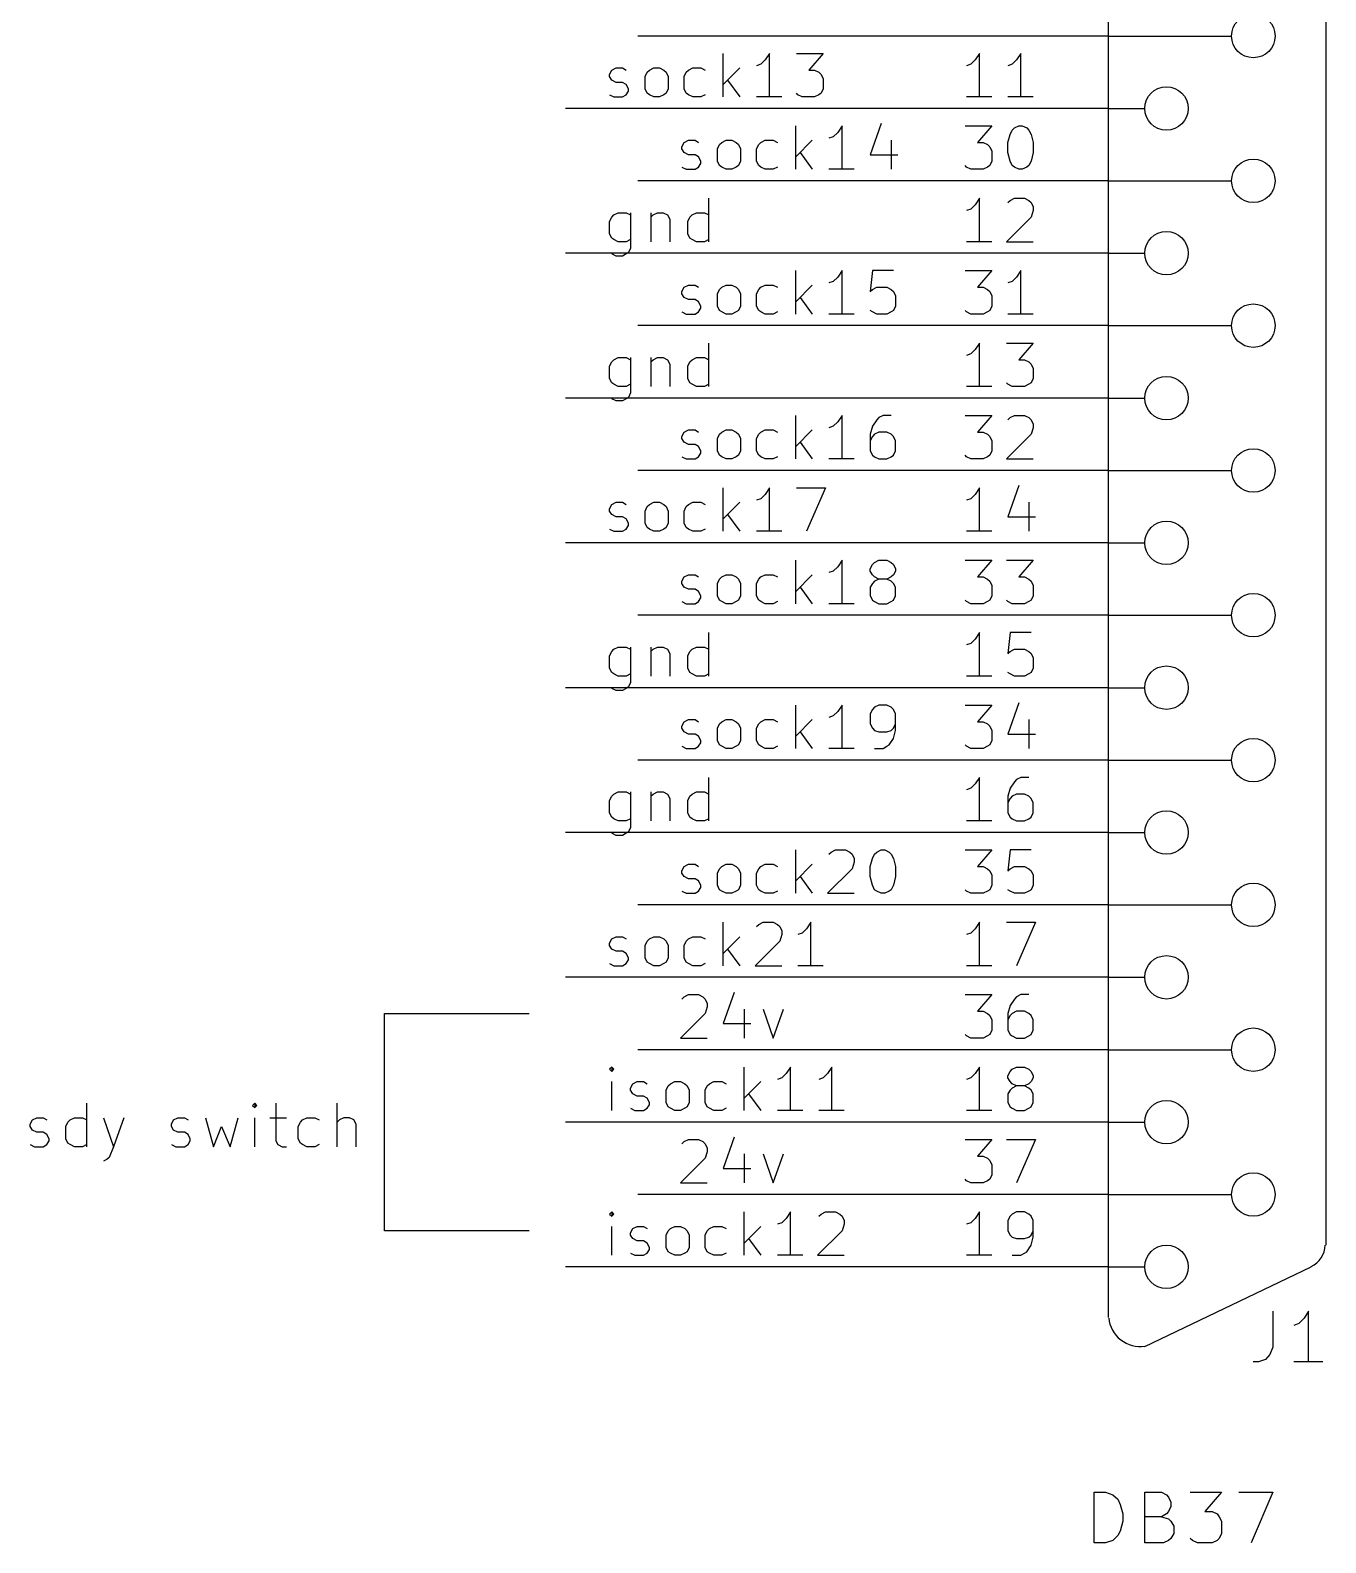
# Model space of a CAD drawing. Extents: x 4000 to 326700, y 4000 to 230000.
# Drawn here: x 99110 to 117000, y 51190 to 72080 of the extents above; entities that cross this region are included whole.
import ezdxf

# ---------------------------------------------------------------- set-up
doc = ezdxf.new("R2010")
doc.units = 0
for name, color, linetype in [('BLACK', 1, 'CONTINUOUS'), ('CYAN', 4, 'CONTINUOUS'), ('GREEN', 3, 'CONTINUOUS'), ('LIGHTBLUE', 10, 'CONTINUOUS'), ('RED', 5, 'CONTINUOUS')]:
    doc.layers.add(name, color=color, linetype=linetype)

msp = doc.modelspace()

# ---------------------------------------------------------------- linework, layer by layer
at = {"layer": 'BLACK'}
for p, q in [((108680, 71160), (108680, 71760)), ((109260, 71670), (109200, 71610)), ((109320, 71760), (109260, 71670)), ((109320, 71160), (109320, 71760)), ((109690, 71760), (110060, 71760)), ((110060, 71760), (109860, 71530)), ((107110, 71470), (107140, 71530)), ((107110, 71440), (107110, 71470)), ((107140, 71530), (107200, 71560)), ((107200, 71560), (107290, 71560)), ((107290, 71560), (107340, 71530)), ((107600, 71440), (107630, 71500)), ((107630, 71500), (107660, 71530)), ((107660, 71530), (107720, 71560)), ((107720, 71560), (107800, 71560)), ((107800, 71560), (107860, 71530)), ((107860, 71530), (107890, 71500)), ((107890, 71500), (107920, 71440)), ((108140, 71440), (108170, 71500)), ((108170, 71500), (108200, 71530)), ((108200, 71530), (108260, 71560)), ((108260, 71560), (108370, 71560)), ((108370, 71560), (108430, 71530)), ((108910, 71560), (108680, 71330)), ((109200, 71610), (109140, 71590)), ((109860, 71530), (109940, 71530)), ((109940, 71530), (110000, 71500)), ((110000, 71500), (110030, 71470)), ((110030, 71470), (110060, 71410)), ((107140, 71390), (107110, 71440)), ((107200, 71360), (107140, 71390)), ((107290, 71360), (107200, 71360)), ((107340, 71330), (107290, 71360)), ((107370, 71270), (107340, 71330)), ((107340, 71190), (107370, 71240)), ((107370, 71240), (107370, 71270)), ((107600, 71270), (107600, 71440)), ((107630, 71210), (107600, 71270)), ((107920, 71270), (107890, 71210)), ((107920, 71440), (107920, 71270)), ((108140, 71270), (108140, 71440)), ((108170, 71210), (108140, 71270)), ((108740, 71390), (108910, 71160)), ((110060, 71270), (110030, 71210)), ((110060, 71410), (110060, 71270)), ((107110, 71190), (107170, 71160)), ((107170, 71160), (107290, 71160)), ((107290, 71160), (107340, 71190)), ((107660, 71190), (107630, 71210)), ((107720, 71160), (107660, 71190)), ((107800, 71160), (107720, 71160)), ((107860, 71190), (107800, 71160)), ((107890, 71210), (107860, 71190)), ((108200, 71190), (108170, 71210)), ((108260, 71160), (108200, 71190)), ((108370, 71160), (108260, 71160)), ((108430, 71190), (108370, 71160)), ((109490, 71160), (109140, 71160)), ((109710, 71190), (109690, 71210)), ((109770, 71160), (109710, 71190)), ((109940, 71160), (109770, 71160)), ((110000, 71190), (109940, 71160)), ((110030, 71210), (110000, 71190)), ((109680, 70160), (109680, 70760)), ((110200, 70610), (110140, 70590)), ((110260, 70670), (110200, 70610)), ((110320, 70760), (110260, 70670)), ((110320, 70160), (110320, 70760)), ((110860, 70790), (110710, 70360)), ((108110, 70470), (108140, 70530)), ((108110, 70440), (108110, 70470)), ((108140, 70390), (108110, 70440)), ((108140, 70530), (108200, 70560)), ((108200, 70560), (108290, 70560)), ((108290, 70560), (108340, 70530)), ((108600, 70440), (108630, 70500)), ((108600, 70270), (108600, 70440)), ((108630, 70500), (108660, 70530)), ((108660, 70530), (108720, 70560)), ((108720, 70560), (108800, 70560)), ((108800, 70560), (108860, 70530)), ((108860, 70530), (108890, 70500)), ((108890, 70500), (108920, 70440)), ((108920, 70440), (108920, 70270)), ((109140, 70440), (109170, 70500)), ((109140, 70270), (109140, 70440)), ((109170, 70500), (109200, 70530)), ((109200, 70530), (109260, 70560)), ((109260, 70560), (109370, 70560)), ((109370, 70560), (109430, 70530)), ((109910, 70560), (109680, 70330)), ((111000, 70560), (111000, 70160)), ((108200, 70360), (108140, 70390)), ((108290, 70360), (108200, 70360)), ((108340, 70330), (108290, 70360)), ((108370, 70270), (108340, 70330)), ((108340, 70190), (108370, 70240)), ((108370, 70240), (108370, 70270)), ((108630, 70210), (108600, 70270)), ((108660, 70190), (108630, 70210)), ((108890, 70210), (108860, 70190)), ((108920, 70270), (108890, 70210)), ((109170, 70210), (109140, 70270)), ((109200, 70190), (109170, 70210)), ((109740, 70390), (109910, 70160)), ((110710, 70360), (111090, 70360)), ((108110, 70190), (108170, 70160)), ((108170, 70160), (108290, 70160)), ((108290, 70160), (108340, 70190)), ((108720, 70160), (108660, 70190)), ((108800, 70160), (108720, 70160)), ((108860, 70190), (108800, 70160)), ((109260, 70160), (109200, 70190)), ((109370, 70160), (109260, 70160)), ((109430, 70190), (109370, 70160)), ((110490, 70160), (110140, 70160)), ((108480, 69160), (108480, 69760)), ((107110, 69440), (107140, 69500)), ((107110, 69270), (107110, 69440)), ((107140, 69500), (107170, 69530)), ((107170, 69530), (107230, 69560)), ((107230, 69560), (107340, 69560)), ((107340, 69560), (107400, 69530)), ((107400, 69560), (107400, 69070)), ((107680, 69560), (107680, 69160)), ((107680, 69500), (107710, 69530)), ((107710, 69530), (107770, 69560)), ((107770, 69560), (107850, 69560)), ((107850, 69560), (107910, 69530)), ((107910, 69530), (107940, 69470)), ((107940, 69470), (107940, 69160)), ((108190, 69440), (108220, 69500)), ((108190, 69270), (108190, 69440)), ((108220, 69500), (108250, 69530)), ((108250, 69530), (108310, 69560)), ((108310, 69560), (108420, 69560)), ((108420, 69560), (108480, 69530)), ((107140, 69210), (107110, 69270)), ((107170, 69190), (107140, 69210)), ((107230, 69160), (107170, 69190)), ((107340, 69160), (107230, 69160)), ((107400, 69190), (107340, 69160)), ((108220, 69210), (108190, 69270)), ((108250, 69190), (108220, 69210)), ((108310, 69160), (108250, 69190)), ((108420, 69160), (108310, 69160)), ((108480, 69190), (108420, 69160)), ((107200, 68960), (107140, 68990)), ((107290, 68960), (107200, 68960)), ((107340, 68990), (107290, 68960)), ((107370, 69010), (107340, 68990)), ((107400, 69070), (107370, 69010)), ((109680, 68160), (109680, 68760)), ((110320, 68760), (110260, 68670)), ((110320, 68160), (110320, 68760)), ((110740, 68760), (110710, 68470)), ((111030, 68760), (110740, 68760)), ((108110, 68470), (108140, 68530)), ((108140, 68530), (108200, 68560)), ((108200, 68560), (108290, 68560)), ((108290, 68560), (108340, 68530)), ((108630, 68500), (108660, 68530)), ((108660, 68530), (108720, 68560)), ((108720, 68560), (108800, 68560)), ((108800, 68560), (108860, 68530)), ((108860, 68530), (108890, 68500)), ((109170, 68500), (109200, 68530)), ((109200, 68530), (109260, 68560)), ((109260, 68560), (109370, 68560)), ((109370, 68560), (109430, 68530)), ((109910, 68560), (109680, 68330)), ((110200, 68610), (110140, 68590)), ((110260, 68670), (110200, 68610)), ((110740, 68500), (110800, 68530)), ((110800, 68530), (110940, 68530)), ((110940, 68530), (111000, 68500)), ((108110, 68440), (108110, 68470)), ((108140, 68390), (108110, 68440)), ((108200, 68360), (108140, 68390)), ((108290, 68360), (108200, 68360)), ((108340, 68330), (108290, 68360)), ((108370, 68270), (108340, 68330)), ((108600, 68440), (108630, 68500)), ((108600, 68270), (108600, 68440)), ((108890, 68500), (108920, 68440)), ((108920, 68440), (108920, 68270)), ((109140, 68440), (109170, 68500)), ((109140, 68270), (109140, 68440)), ((109740, 68390), (109910, 68160)), ((110710, 68470), (110740, 68500)), ((111000, 68500), (111030, 68470)), ((111030, 68470), (111060, 68410)), ((111060, 68410), (111060, 68270)), ((108110, 68190), (108170, 68160)), ((108170, 68160), (108290, 68160)), ((108290, 68160), (108340, 68190)), ((108340, 68190), (108370, 68240)), ((108370, 68240), (108370, 68270)), ((108630, 68210), (108600, 68270)), ((108660, 68190), (108630, 68210)), ((108720, 68160), (108660, 68190)), ((108800, 68160), (108720, 68160)), ((108860, 68190), (108800, 68160)), ((108890, 68210), (108860, 68190)), ((108920, 68270), (108890, 68210)), ((109170, 68210), (109140, 68270)), ((109200, 68190), (109170, 68210)), ((109260, 68160), (109200, 68190)), ((109370, 68160), (109260, 68160)), ((109430, 68190), (109370, 68160)), ((110490, 68160), (110140, 68160)), ((110740, 68190), (110710, 68210)), ((110800, 68160), (110740, 68190)), ((110940, 68160), (110800, 68160)), ((111000, 68190), (110940, 68160)), ((111030, 68210), (111000, 68190)), ((111060, 68270), (111030, 68210)), ((108480, 67160), (108480, 67760)), ((107110, 67440), (107140, 67500)), ((107140, 67500), (107170, 67530)), ((107170, 67530), (107230, 67560)), ((107230, 67560), (107340, 67560)), ((107340, 67560), (107400, 67530)), ((107400, 67560), (107400, 67070)), ((107680, 67560), (107680, 67160)), ((107680, 67500), (107710, 67530)), ((107710, 67530), (107770, 67560)), ((107770, 67560), (107850, 67560)), ((107850, 67560), (107910, 67530)), ((107910, 67530), (107940, 67470)), ((108190, 67440), (108220, 67500)), ((108220, 67500), (108250, 67530)), ((108250, 67530), (108310, 67560)), ((108310, 67560), (108420, 67560)), ((108420, 67560), (108480, 67530)), ((107110, 67270), (107110, 67440)), ((107140, 67210), (107110, 67270)), ((107940, 67470), (107940, 67160)), ((108190, 67270), (108190, 67440)), ((108220, 67210), (108190, 67270)), ((107170, 67190), (107140, 67210)), ((107230, 67160), (107170, 67190)), ((107340, 67160), (107230, 67160)), ((107400, 67190), (107340, 67160)), ((107400, 67070), (107370, 67010)), ((108250, 67190), (108220, 67210)), ((108310, 67160), (108250, 67190)), ((108420, 67160), (108310, 67160)), ((108480, 67190), (108420, 67160)), ((107200, 66960), (107140, 66990)), ((107290, 66960), (107200, 66960)), ((107340, 66990), (107290, 66960)), ((107370, 67010), (107340, 66990)), ((109680, 66160), (109680, 66760)), ((110260, 66670), (110200, 66610)), ((110320, 66760), (110260, 66670)), ((110320, 66160), (110320, 66760)), ((110800, 66700), (110740, 66610)), ((110830, 66730), (110800, 66700)), ((110890, 66760), (110830, 66730)), ((111000, 66760), (110890, 66760)), ((108110, 66470), (108140, 66530)), ((108110, 66440), (108110, 66470)), ((108140, 66390), (108110, 66440)), ((108140, 66530), (108200, 66560)), ((108200, 66560), (108290, 66560)), ((108290, 66560), (108340, 66530)), ((108600, 66440), (108630, 66500)), ((108600, 66270), (108600, 66440)), ((108630, 66500), (108660, 66530)), ((108660, 66530), (108720, 66560)), ((108720, 66560), (108800, 66560)), ((108800, 66560), (108860, 66530)), ((108860, 66530), (108890, 66500)), ((108890, 66500), (108920, 66440)), ((108920, 66440), (108920, 66270)), ((109140, 66440), (109170, 66500)), ((109140, 66270), (109140, 66440)), ((109170, 66500), (109200, 66530)), ((109200, 66530), (109260, 66560)), ((109260, 66560), (109370, 66560)), ((109370, 66560), (109430, 66530)), ((109910, 66560), (109680, 66330)), ((110200, 66610), (110140, 66590)), ((110740, 66610), (110710, 66500)), ((110710, 66500), (110710, 66270)), ((110740, 66470), (110710, 66410)), ((110770, 66500), (110740, 66470)), ((110830, 66530), (110770, 66500)), ((110940, 66530), (110830, 66530)), ((111000, 66500), (110940, 66530)), ((111030, 66470), (111000, 66500)), ((111060, 66410), (111030, 66470)), ((108200, 66360), (108140, 66390)), ((108290, 66360), (108200, 66360)), ((108340, 66330), (108290, 66360)), ((108370, 66270), (108340, 66330)), ((108340, 66190), (108370, 66240)), ((108370, 66240), (108370, 66270)), ((108630, 66210), (108600, 66270)), ((108920, 66270), (108890, 66210)), ((109170, 66210), (109140, 66270)), ((109740, 66390), (109910, 66160)), ((110710, 66270), (110740, 66210)), ((111030, 66210), (111060, 66270)), ((111060, 66270), (111060, 66410)), ((108110, 66190), (108170, 66160)), ((108170, 66160), (108290, 66160)), ((108290, 66160), (108340, 66190)), ((108660, 66190), (108630, 66210)), ((108720, 66160), (108660, 66190)), ((108800, 66160), (108720, 66160)), ((108860, 66190), (108800, 66160)), ((108890, 66210), (108860, 66190)), ((109200, 66190), (109170, 66210)), ((109260, 66160), (109200, 66190)), ((109370, 66160), (109260, 66160)), ((109430, 66190), (109370, 66160)), ((110490, 66160), (110140, 66160)), ((110740, 66210), (110770, 66190)), ((110770, 66190), (110830, 66160)), ((110830, 66160), (110940, 66160)), ((110940, 66160), (111000, 66190)), ((111000, 66190), (111030, 66210)), ((108680, 65160), (108680, 65760)), ((109200, 65610), (109140, 65590)), ((109260, 65670), (109200, 65610)), ((109320, 65760), (109260, 65670)), ((109320, 65160), (109320, 65760)), ((109690, 65760), (110090, 65760)), ((110090, 65760), (109830, 65160)), ((107110, 65470), (107140, 65530)), ((107110, 65440), (107110, 65470)), ((107140, 65390), (107110, 65440)), ((107140, 65530), (107200, 65560)), ((107200, 65360), (107140, 65390)), ((107200, 65560), (107290, 65560)), ((107290, 65560), (107340, 65530)), ((107600, 65440), (107630, 65500)), ((107600, 65270), (107600, 65440)), ((107630, 65500), (107660, 65530)), ((107660, 65530), (107720, 65560)), ((107720, 65560), (107800, 65560)), ((107800, 65560), (107860, 65530)), ((107860, 65530), (107890, 65500)), ((107890, 65500), (107920, 65440)), ((107920, 65440), (107920, 65270)), ((108140, 65440), (108170, 65500)), ((108140, 65270), (108140, 65440)), ((108170, 65500), (108200, 65530)), ((108200, 65530), (108260, 65560)), ((108260, 65560), (108370, 65560)), ((108370, 65560), (108430, 65530)), ((108910, 65560), (108680, 65330)), ((108740, 65390), (108910, 65160)), ((107110, 65190), (107170, 65160)), ((107290, 65360), (107200, 65360)), ((107340, 65330), (107290, 65360)), ((107290, 65160), (107340, 65190)), ((107370, 65270), (107340, 65330)), ((107340, 65190), (107370, 65240)), ((107370, 65240), (107370, 65270)), ((107630, 65210), (107600, 65270)), ((107660, 65190), (107630, 65210)), ((107720, 65160), (107660, 65190)), ((107860, 65190), (107800, 65160)), ((107890, 65210), (107860, 65190)), ((107920, 65270), (107890, 65210)), ((108170, 65210), (108140, 65270)), ((108200, 65190), (108170, 65210)), ((108260, 65160), (108200, 65190)), ((108430, 65190), (108370, 65160)), ((107170, 65160), (107290, 65160)), ((107800, 65160), (107720, 65160)), ((108370, 65160), (108260, 65160)), ((109490, 65160), (109140, 65160)), ((109680, 64160), (109680, 64760)), ((110320, 64760), (110260, 64670)), ((110320, 64160), (110320, 64760)), ((110770, 64730), (110830, 64760)), ((110830, 64760), (110940, 64760)), ((110940, 64760), (111000, 64730)), ((108140, 64530), (108200, 64560)), ((108200, 64560), (108290, 64560)), ((108290, 64560), (108340, 64530)), ((108660, 64530), (108720, 64560)), ((108720, 64560), (108800, 64560)), ((108800, 64560), (108860, 64530)), ((109200, 64530), (109260, 64560)), ((109260, 64560), (109370, 64560)), ((109370, 64560), (109430, 64530)), ((109910, 64560), (109680, 64330)), ((110200, 64610), (110140, 64590)), ((110260, 64670), (110200, 64610)), ((110710, 64640), (110740, 64700)), ((110710, 64610), (110710, 64640)), ((110740, 64560), (110710, 64610)), ((110740, 64700), (110770, 64730)), ((110770, 64530), (110740, 64560)), ((111000, 64730), (111030, 64700)), ((111030, 64560), (111000, 64530)), ((111030, 64700), (111060, 64640)), ((111060, 64610), (111030, 64560)), ((111060, 64640), (111060, 64610)), ((108110, 64470), (108140, 64530)), ((108110, 64440), (108110, 64470)), ((108140, 64390), (108110, 64440)), ((108200, 64360), (108140, 64390)), ((108290, 64360), (108200, 64360)), ((108340, 64330), (108290, 64360)), ((108600, 64440), (108630, 64500)), ((108600, 64270), (108600, 64440)), ((108630, 64500), (108660, 64530)), ((108860, 64530), (108890, 64500)), ((108890, 64500), (108920, 64440)), ((108920, 64440), (108920, 64270)), ((109140, 64440), (109170, 64500)), ((109140, 64270), (109140, 64440)), ((109170, 64500), (109200, 64530)), ((109740, 64390), (109910, 64160)), ((110740, 64440), (110710, 64390)), ((110710, 64390), (110710, 64270)), ((110770, 64470), (110740, 64440)), ((110830, 64500), (110770, 64530)), ((110830, 64500), (110770, 64470)), ((110940, 64500), (110830, 64500)), ((111000, 64530), (110940, 64500)), ((111000, 64470), (110940, 64500)), ((111030, 64440), (111000, 64470)), ((111060, 64390), (111030, 64440)), ((111060, 64270), (111060, 64390)), ((108110, 64190), (108170, 64160)), ((108170, 64160), (108290, 64160)), ((108290, 64160), (108340, 64190)), ((108370, 64270), (108340, 64330)), ((108340, 64190), (108370, 64240)), ((108370, 64240), (108370, 64270)), ((108630, 64210), (108600, 64270)), ((108660, 64190), (108630, 64210)), ((108720, 64160), (108660, 64190)), ((108800, 64160), (108720, 64160)), ((108860, 64190), (108800, 64160)), ((108890, 64210), (108860, 64190)), ((108920, 64270), (108890, 64210)), ((109170, 64210), (109140, 64270)), ((109200, 64190), (109170, 64210)), ((109260, 64160), (109200, 64190)), ((109370, 64160), (109260, 64160)), ((109430, 64190), (109370, 64160)), ((110490, 64160), (110140, 64160)), ((110710, 64270), (110740, 64210)), ((110740, 64210), (110770, 64190)), ((110770, 64190), (110830, 64160)), ((110830, 64160), (110940, 64160)), ((110940, 64160), (111000, 64190)), ((111000, 64190), (111030, 64210)), ((111030, 64210), (111060, 64270)), ((108480, 63160), (108480, 63760)), ((107140, 63500), (107170, 63530)), ((107170, 63530), (107230, 63560)), ((107230, 63560), (107340, 63560)), ((107340, 63560), (107400, 63530)), ((107400, 63560), (107400, 63070)), ((107680, 63560), (107680, 63160)), ((107680, 63500), (107710, 63530)), ((107710, 63530), (107770, 63560)), ((107770, 63560), (107850, 63560)), ((107850, 63560), (107910, 63530)), ((107910, 63530), (107940, 63470)), ((108220, 63500), (108250, 63530)), ((108250, 63530), (108310, 63560)), ((108310, 63560), (108420, 63560)), ((108420, 63560), (108480, 63530)), ((107110, 63440), (107140, 63500)), ((107110, 63270), (107110, 63440)), ((107940, 63470), (107940, 63160)), ((108190, 63440), (108220, 63500)), ((108190, 63270), (108190, 63440)), ((107140, 63210), (107110, 63270)), ((107170, 63190), (107140, 63210)), ((107230, 63160), (107170, 63190)), ((107340, 63160), (107230, 63160)), ((107400, 63190), (107340, 63160)), ((108220, 63210), (108190, 63270)), ((108250, 63190), (108220, 63210)), ((108310, 63160), (108250, 63190)), ((108420, 63160), (108310, 63160)), ((108480, 63190), (108420, 63160)), ((107200, 62960), (107140, 62990)), ((107290, 62960), (107200, 62960)), ((107340, 62990), (107290, 62960)), ((107370, 63010), (107340, 62990)), ((107400, 63070), (107370, 63010)), ((109680, 62160), (109680, 62760)), ((110260, 62670), (110200, 62610)), ((110320, 62760), (110260, 62670)), ((110320, 62160), (110320, 62760)), ((110740, 62700), (110710, 62640)), ((110770, 62730), (110740, 62700)), ((110830, 62760), (110770, 62730)), ((110940, 62760), (110830, 62760)), ((111000, 62730), (110940, 62760)), ((111030, 62700), (111000, 62730)), ((111060, 62640), (111030, 62700)), ((108110, 62470), (108140, 62530)), ((108110, 62440), (108110, 62470)), ((108140, 62530), (108200, 62560)), ((108200, 62560), (108290, 62560)), ((108290, 62560), (108340, 62530)), ((108600, 62440), (108630, 62500)), ((108630, 62500), (108660, 62530)), ((108660, 62530), (108720, 62560)), ((108720, 62560), (108800, 62560)), ((108800, 62560), (108860, 62530)), ((108860, 62530), (108890, 62500)), ((108890, 62500), (108920, 62440)), ((109140, 62440), (109170, 62500)), ((109170, 62500), (109200, 62530)), ((109200, 62530), (109260, 62560)), ((109260, 62560), (109370, 62560)), ((109370, 62560), (109430, 62530)), ((109910, 62560), (109680, 62330)), ((110200, 62610), (110140, 62590)), ((110710, 62640), (110710, 62500)), ((110710, 62500), (110740, 62440)), ((111030, 62440), (111060, 62500)), ((111060, 62410), (111060, 62640)), ((108140, 62390), (108110, 62440)), ((108200, 62360), (108140, 62390)), ((108290, 62360), (108200, 62360)), ((108340, 62330), (108290, 62360)), ((108370, 62270), (108340, 62330)), ((108370, 62240), (108370, 62270)), ((108600, 62270), (108600, 62440)), ((108630, 62210), (108600, 62270)), ((108920, 62270), (108890, 62210)), ((108920, 62440), (108920, 62270)), ((109140, 62270), (109140, 62440)), ((109170, 62210), (109140, 62270)), ((109740, 62390), (109910, 62160)), ((110740, 62440), (110770, 62410)), ((110770, 62410), (110830, 62390)), ((110830, 62390), (110940, 62390)), ((110940, 62390), (111000, 62410)), ((110970, 62210), (111030, 62300)), ((111000, 62410), (111030, 62440)), ((111030, 62300), (111060, 62410)), ((108110, 62190), (108170, 62160)), ((108170, 62160), (108290, 62160)), ((108290, 62160), (108340, 62190)), ((108340, 62190), (108370, 62240)), ((108660, 62190), (108630, 62210)), ((108720, 62160), (108660, 62190)), ((108800, 62160), (108720, 62160)), ((108860, 62190), (108800, 62160)), ((108890, 62210), (108860, 62190)), ((109200, 62190), (109170, 62210)), ((109260, 62160), (109200, 62190)), ((109370, 62160), (109260, 62160)), ((109430, 62190), (109370, 62160)), ((110490, 62160), (110140, 62160)), ((110770, 62160), (110890, 62160)), ((110890, 62160), (110940, 62190)), ((110940, 62190), (110970, 62210)), ((108480, 61160), (108480, 61760)), ((107110, 61440), (107140, 61500)), ((107110, 61270), (107110, 61440)), ((107140, 61500), (107170, 61530)), ((107170, 61530), (107230, 61560)), ((107230, 61560), (107340, 61560)), ((107340, 61560), (107400, 61530)), ((107400, 61560), (107400, 61070)), ((107680, 61560), (107680, 61160)), ((107680, 61500), (107710, 61530)), ((107710, 61530), (107770, 61560)), ((107770, 61560), (107850, 61560)), ((107850, 61560), (107910, 61530)), ((107910, 61530), (107940, 61470)), ((107940, 61470), (107940, 61160)), ((108190, 61440), (108220, 61500)), ((108190, 61270), (108190, 61440)), ((108220, 61500), (108250, 61530)), ((108250, 61530), (108310, 61560)), ((108310, 61560), (108420, 61560)), ((108420, 61560), (108480, 61530)), ((107140, 61210), (107110, 61270)), ((107170, 61190), (107140, 61210)), ((108220, 61210), (108190, 61270)), ((108250, 61190), (108220, 61210)), ((107230, 61160), (107170, 61190)), ((107340, 61160), (107230, 61160)), ((107400, 61190), (107340, 61160)), ((107370, 61010), (107340, 60990)), ((107400, 61070), (107370, 61010)), ((108310, 61160), (108250, 61190)), ((108420, 61160), (108310, 61160)), ((108480, 61190), (108420, 61160)), ((107200, 60960), (107140, 60990)), ((107290, 60960), (107200, 60960)), ((107340, 60990), (107290, 60960)), ((109680, 60160), (109680, 60760)), ((110140, 60700), (110170, 60730)), ((110170, 60730), (110230, 60760)), ((110230, 60760), (110370, 60760)), ((110370, 60760), (110430, 60730)), ((110430, 60730), (110460, 60700)), ((110460, 60700), (110490, 60640)), ((110490, 60590), (110460, 60500)), ((110490, 60640), (110490, 60590)), ((110710, 60530), (110740, 60640)), ((110740, 60640), (110770, 60700)), ((110770, 60700), (110800, 60730)), ((110800, 60730), (110860, 60760)), ((110860, 60760), (110910, 60760)), ((110910, 60760), (110970, 60730)), ((110970, 60730), (111000, 60700)), ((111000, 60700), (111030, 60640)), ((111030, 60640), (111060, 60530)), ((108110, 60470), (108140, 60530)), ((108110, 60440), (108110, 60470)), ((108140, 60390), (108110, 60440)), ((108140, 60530), (108200, 60560)), ((108200, 60360), (108140, 60390)), ((108200, 60560), (108290, 60560)), ((108290, 60560), (108340, 60530)), ((108600, 60440), (108630, 60500)), ((108600, 60270), (108600, 60440)), ((108630, 60500), (108660, 60530)), ((108660, 60530), (108720, 60560)), ((108720, 60560), (108800, 60560)), ((108800, 60560), (108860, 60530)), ((108860, 60530), (108890, 60500)), ((108890, 60500), (108920, 60440)), ((108920, 60440), (108920, 60270)), ((109140, 60440), (109170, 60500)), ((109140, 60270), (109140, 60440)), ((109170, 60500), (109200, 60530)), ((109200, 60530), (109260, 60560)), ((109260, 60560), (109370, 60560)), ((109370, 60560), (109430, 60530)), ((109910, 60560), (109680, 60330)), ((109740, 60390), (109910, 60160)), ((110460, 60500), (110120, 60160)), ((110710, 60390), (110710, 60530)), ((110740, 60270), (110710, 60390)), ((111060, 60390), (111030, 60270)), ((111060, 60530), (111060, 60390)), ((108110, 60190), (108170, 60160)), ((108290, 60360), (108200, 60360)), ((108340, 60330), (108290, 60360)), ((108290, 60160), (108340, 60190)), ((108370, 60270), (108340, 60330)), ((108340, 60190), (108370, 60240)), ((108370, 60240), (108370, 60270)), ((108630, 60210), (108600, 60270)), ((108660, 60190), (108630, 60210)), ((108720, 60160), (108660, 60190)), ((108860, 60190), (108800, 60160)), ((108890, 60210), (108860, 60190)), ((108920, 60270), (108890, 60210)), ((109170, 60210), (109140, 60270)), ((109200, 60190), (109170, 60210)), ((109260, 60160), (109200, 60190)), ((109430, 60190), (109370, 60160)), ((110770, 60210), (110740, 60270)), ((110800, 60190), (110770, 60210)), ((110860, 60160), (110800, 60190)), ((110970, 60190), (110910, 60160)), ((111000, 60210), (110970, 60190)), ((111030, 60270), (111000, 60210)), ((108170, 60160), (108290, 60160)), ((108800, 60160), (108720, 60160)), ((109370, 60160), (109260, 60160)), ((110120, 60160), (110490, 60160)), ((110910, 60160), (110860, 60160)), ((108680, 59160), (108680, 59760)), ((109170, 59730), (109230, 59760)), ((109230, 59760), (109370, 59760)), ((109370, 59760), (109430, 59730)), ((109890, 59760), (109830, 59670)), ((109890, 59160), (109890, 59760)), ((107140, 59530), (107200, 59560)), ((107200, 59560), (107290, 59560)), ((107290, 59560), (107340, 59530)), ((107660, 59530), (107720, 59560)), ((107720, 59560), (107800, 59560)), ((107800, 59560), (107860, 59530)), ((108200, 59530), (108260, 59560)), ((108260, 59560), (108370, 59560)), ((108370, 59560), (108430, 59530)), ((108910, 59560), (108680, 59330)), ((109140, 59700), (109170, 59730)), ((109430, 59730), (109460, 59700)), ((109460, 59700), (109490, 59640)), ((109490, 59590), (109460, 59500)), ((109490, 59640), (109490, 59590)), ((109770, 59610), (109710, 59590)), ((109830, 59670), (109770, 59610)), ((107110, 59470), (107140, 59530)), ((107110, 59440), (107110, 59470)), ((107140, 59390), (107110, 59440)), ((107200, 59360), (107140, 59390)), ((107290, 59360), (107200, 59360)), ((107340, 59330), (107290, 59360)), ((107370, 59270), (107340, 59330)), ((107600, 59440), (107630, 59500)), ((107600, 59270), (107600, 59440)), ((107630, 59500), (107660, 59530)), ((107860, 59530), (107890, 59500)), ((107890, 59500), (107920, 59440)), ((107920, 59440), (107920, 59270)), ((108140, 59440), (108170, 59500)), ((108140, 59270), (108140, 59440)), ((108170, 59500), (108200, 59530)), ((108740, 59390), (108910, 59160)), ((109460, 59500), (109120, 59160)), ((107110, 59190), (107170, 59160)), ((107170, 59160), (107290, 59160)), ((107290, 59160), (107340, 59190)), ((107340, 59190), (107370, 59240)), ((107370, 59240), (107370, 59270)), ((107630, 59210), (107600, 59270)), ((107660, 59190), (107630, 59210)), ((107720, 59160), (107660, 59190)), ((107800, 59160), (107720, 59160)), ((107860, 59190), (107800, 59160)), ((107890, 59210), (107860, 59190)), ((107920, 59270), (107890, 59210)), ((108170, 59210), (108140, 59270)), ((108200, 59190), (108170, 59210)), ((108260, 59160), (108200, 59190)), ((108370, 59160), (108260, 59160)), ((108430, 59190), (108370, 59160)), ((109120, 59160), (109490, 59160)), ((110060, 59160), (109710, 59160)), ((108110, 58700), (108140, 58730)), ((108140, 58730), (108200, 58760)), ((108200, 58760), (108340, 58760)), ((108340, 58760), (108400, 58730)), ((108400, 58730), (108430, 58700)), ((108830, 58790), (108680, 58360)), ((108430, 58500), (108090, 58160)), ((108430, 58700), (108460, 58640)), ((108460, 58590), (108430, 58500)), ((108460, 58640), (108460, 58590)), ((108970, 58560), (108970, 58160)), ((109230, 58560), (109370, 58160)), ((109370, 58160), (109510, 58560)), ((108680, 58360), (109060, 58360)), ((108090, 58160), (108460, 58160)), ((107140, 57760), (107110, 57730)), ((107110, 57730), (107140, 57700)), ((107170, 57730), (107140, 57760)), ((107140, 57760), (107140, 57700)), ((107140, 57700), (107170, 57730)), ((108970, 57160), (108970, 57760)), ((109550, 57670), (109490, 57610)), ((109610, 57760), (109550, 57670)), ((109610, 57160), (109610, 57760)), ((110120, 57670), (110060, 57610)), ((110180, 57760), (110120, 57670)), ((110180, 57160), (110180, 57760)), ((107140, 57160), (107140, 57560)), ((107400, 57470), (107430, 57530)), ((107400, 57440), (107400, 57470)), ((107430, 57530), (107490, 57560)), ((107490, 57560), (107580, 57560)), ((107580, 57560), (107630, 57530)), ((107890, 57440), (107920, 57500)), ((107920, 57500), (107950, 57530)), ((107950, 57530), (108010, 57560)), ((108010, 57560), (108090, 57560)), ((108090, 57560), (108150, 57530)), ((108150, 57530), (108180, 57500)), ((108180, 57500), (108210, 57440)), ((108430, 57440), (108460, 57500)), ((108460, 57500), (108490, 57530)), ((108490, 57530), (108550, 57560)), ((108550, 57560), (108660, 57560)), ((108660, 57560), (108720, 57530)), ((109200, 57560), (108970, 57330)), ((109490, 57610), (109430, 57590)), ((110060, 57610), (110000, 57590)), ((107430, 57390), (107400, 57440)), ((107490, 57360), (107430, 57390)), ((107580, 57360), (107490, 57360)), ((107630, 57330), (107580, 57360)), ((107660, 57270), (107630, 57330)), ((107630, 57190), (107660, 57240)), ((107660, 57240), (107660, 57270)), ((107890, 57270), (107890, 57440)), ((107920, 57210), (107890, 57270)), ((108210, 57270), (108180, 57210)), ((108210, 57440), (108210, 57270)), ((108430, 57270), (108430, 57440)), ((108460, 57210), (108430, 57270)), ((109030, 57390), (109200, 57160)), ((107400, 57190), (107460, 57160)), ((107460, 57160), (107580, 57160)), ((107580, 57160), (107630, 57190)), ((107950, 57190), (107920, 57210)), ((108010, 57160), (107950, 57190)), ((108090, 57160), (108010, 57160)), ((108150, 57190), (108090, 57160)), ((108180, 57210), (108150, 57190)), ((108490, 57190), (108460, 57210)), ((108550, 57160), (108490, 57190)), ((108660, 57160), (108550, 57160)), ((108720, 57190), (108660, 57160)), ((109780, 57160), (109430, 57160)), ((110350, 57160), (110000, 57160)), ((108110, 56700), (108140, 56730)), ((108140, 56730), (108200, 56760)), ((108200, 56760), (108340, 56760)), ((108340, 56760), (108400, 56730)), ((108400, 56730), (108430, 56700)), ((108430, 56700), (108460, 56640)), ((108460, 56640), (108460, 56590)), ((108830, 56790), (108680, 56360)), ((108430, 56500), (108090, 56160)), ((108460, 56590), (108430, 56500)), ((108970, 56560), (108970, 56160)), ((109230, 56560), (109370, 56160)), ((109370, 56160), (109510, 56560)), ((108680, 56360), (109060, 56360)), ((108090, 56160), (108460, 56160)), ((107140, 55760), (107110, 55730)), ((107110, 55730), (107140, 55700)), ((107170, 55730), (107140, 55760)), ((107140, 55760), (107140, 55700)), ((107140, 55700), (107170, 55730)), ((108970, 55160), (108970, 55760)), ((109490, 55610), (109430, 55590)), ((109550, 55670), (109490, 55610)), ((109610, 55760), (109550, 55670)), ((109610, 55160), (109610, 55760)), ((110000, 55700), (110030, 55730)), ((110030, 55730), (110090, 55760)), ((110090, 55760), (110230, 55760)), ((110230, 55760), (110290, 55730)), ((110290, 55730), (110320, 55700)), ((110320, 55700), (110350, 55640)), ((110350, 55590), (110320, 55500)), ((110350, 55640), (110350, 55590)), ((107140, 55160), (107140, 55560)), ((107400, 55470), (107430, 55530)), ((107400, 55440), (107400, 55470)), ((107430, 55390), (107400, 55440)), ((107430, 55530), (107490, 55560)), ((107490, 55360), (107430, 55390)), ((107490, 55560), (107580, 55560)), ((107580, 55360), (107490, 55360)), ((107580, 55560), (107630, 55530)), ((107630, 55330), (107580, 55360)), ((107890, 55440), (107920, 55500)), ((107890, 55270), (107890, 55440)), ((107920, 55500), (107950, 55530)), ((107950, 55530), (108010, 55560)), ((108010, 55560), (108090, 55560)), ((108090, 55560), (108150, 55530)), ((108150, 55530), (108180, 55500)), ((108180, 55500), (108210, 55440)), ((108210, 55440), (108210, 55270)), ((108430, 55440), (108460, 55500)), ((108430, 55270), (108430, 55440)), ((108460, 55500), (108490, 55530)), ((108490, 55530), (108550, 55560)), ((108550, 55560), (108660, 55560)), ((108660, 55560), (108720, 55530)), ((109200, 55560), (108970, 55330)), ((109030, 55390), (109200, 55160)), ((110320, 55500), (109980, 55160)), ((107400, 55190), (107460, 55160)), ((107460, 55160), (107580, 55160)), ((107580, 55160), (107630, 55190)), ((107660, 55270), (107630, 55330)), ((107630, 55190), (107660, 55240)), ((107660, 55240), (107660, 55270)), ((107920, 55210), (107890, 55270)), ((107950, 55190), (107920, 55210)), ((108010, 55160), (107950, 55190)), ((108090, 55160), (108010, 55160)), ((108150, 55190), (108090, 55160)), ((108180, 55210), (108150, 55190)), ((108210, 55270), (108180, 55210)), ((108460, 55210), (108430, 55270)), ((108490, 55190), (108460, 55210)), ((108550, 55160), (108490, 55190)), ((108660, 55160), (108550, 55160)), ((108720, 55190), (108660, 55160)), ((109780, 55160), (109430, 55160)), ((109980, 55160), (110350, 55160))]:
    msp.add_line(p, q, dxfattribs=at)
at = {"layer": 'CYAN'}
for p, q in [((116270, 54390), (116270, 53890)), ((116760, 54390), (116700, 54290)), ((116760, 53690), (116760, 54390)), ((116630, 54220), (116560, 54190)), ((116700, 54290), (116630, 54220)), ((116070, 53690), (116000, 53690)), ((116170, 53720), (116070, 53690)), ((116230, 53790), (116170, 53720)), ((116270, 53890), (116230, 53790)), ((116960, 53690), (116560, 53690)), ((113800, 51190), (113800, 51890)), ((113800, 51890), (113960, 51890)), ((113960, 51890), (114060, 51850)), ((114060, 51850), (114130, 51790)), ((114500, 51190), (114500, 51890)), ((114500, 51890), (114730, 51890)), ((114730, 51890), (114800, 51850)), ((114800, 51850), (114830, 51820)), ((114830, 51820), (114860, 51750)), ((115130, 51890), (115560, 51890)), ((115560, 51890), (115330, 51620)), ((115800, 51890), (116270, 51890)), ((116270, 51890), (115970, 51190)), ((114130, 51790), (114160, 51720)), ((114160, 51720), (114200, 51590)), ((114830, 51620), (114800, 51590)), ((114860, 51690), (114830, 51620)), ((114860, 51750), (114860, 51690)), ((115330, 51620), (115430, 51620)), ((115430, 51620), (115500, 51590)), ((114200, 51490), (114160, 51350)), ((114200, 51590), (114200, 51490)), ((114730, 51550), (114500, 51550)), ((114800, 51590), (114730, 51550)), ((114730, 51550), (114830, 51520)), ((114830, 51520), (114860, 51490)), ((114860, 51490), (114900, 51420)), ((114900, 51420), (114900, 51320)), ((115500, 51590), (115530, 51550)), ((115530, 51550), (115560, 51490)), ((115560, 51490), (115560, 51320)), ((113960, 51190), (113800, 51190)), ((114060, 51220), (113960, 51190)), ((114130, 51290), (114060, 51220)), ((114160, 51350), (114130, 51290)), ((114760, 51190), (114500, 51190)), ((114830, 51220), (114760, 51190)), ((114860, 51250), (114830, 51220)), ((114900, 51320), (114860, 51250)), ((115160, 51220), (115130, 51250)), ((115230, 51190), (115160, 51220)), ((115430, 51190), (115230, 51190)), ((115500, 51220), (115430, 51190)), ((115530, 51250), (115500, 51220)), ((115560, 51320), (115530, 51250))]:
    msp.add_line(p, q, dxfattribs=at)
at = {"layer": 'GREEN'}
for p, q in [((111000, 72000), (107500, 72000)), ((111000, 71000), (106500, 71000)), ((111000, 70000), (107500, 70000)), ((111000, 69000), (106500, 69000)), ((111000, 68000), (107500, 68000)), ((111000, 67000), (106500, 67000)), ((111000, 66000), (107500, 66000)), ((111000, 65000), (106500, 65000)), ((111000, 64000), (107500, 64000)), ((111000, 63000), (106500, 63000)), ((111000, 62000), (107500, 62000)), ((111000, 61000), (106500, 61000)), ((111000, 60000), (107500, 60000)), ((111000, 59000), (106500, 59000)), ((111000, 58000), (107500, 58000)), ((111000, 57000), (106500, 57000)), ((111000, 56000), (107500, 56000)), ((111000, 55000), (106500, 55000))]:
    msp.add_line(p, q, dxfattribs=at)
at = {"layer": 'LIGHTBLUE'}
for p, q in [((104000, 55500), (104000, 58500)), ((104000, 58500), (106000, 58500)), ((99890, 56660), (99890, 57260)), ((102210, 57260), (102180, 57230)), ((102240, 57230), (102210, 57260)), ((102210, 57260), (102210, 57200)), ((102500, 57260), (102500, 56740)), ((103350, 56660), (103350, 57260)), ((99110, 56970), (99140, 57030)), ((99140, 57030), (99200, 57060)), ((99200, 57060), (99290, 57060)), ((99290, 57060), (99340, 57030)), ((99630, 57000), (99660, 57030)), ((99660, 57030), (99720, 57060)), ((99720, 57060), (99830, 57060)), ((99830, 57060), (99890, 57030)), ((100120, 57060), (100260, 56660)), ((100400, 57060), (100260, 56660)), ((101060, 56970), (101090, 57030)), ((101090, 57030), (101150, 57060)), ((101150, 57060), (101240, 57060)), ((101240, 57060), (101290, 57030)), ((101530, 57060), (101640, 56660)), ((101870, 56660), (101980, 57060)), ((102180, 57230), (102210, 57200)), ((102210, 57200), (102240, 57230)), ((102210, 56660), (102210, 57060)), ((102420, 57060), (102650, 57060)), ((102840, 57000), (102870, 57030)), ((102870, 57030), (102930, 57060)), ((102930, 57060), (103040, 57060)), ((103040, 57060), (103100, 57030)), ((103380, 57030), (103350, 57000)), ((103440, 57060), (103380, 57030)), ((103520, 57060), (103440, 57060)), ((103580, 57030), (103520, 57060)), ((103610, 56970), (103580, 57030)), ((99110, 56940), (99110, 56970)), ((99140, 56890), (99110, 56940)), ((99200, 56860), (99140, 56890)), ((99290, 56860), (99200, 56860)), ((99340, 56830), (99290, 56860)), ((99370, 56770), (99340, 56830)), ((99600, 56940), (99630, 57000)), ((99600, 56770), (99600, 56940)), ((101060, 56940), (101060, 56970)), ((101090, 56890), (101060, 56940)), ((101150, 56860), (101090, 56890)), ((101240, 56860), (101150, 56860)), ((101290, 56830), (101240, 56860)), ((101320, 56770), (101290, 56830)), ((101640, 56660), (101750, 56940)), ((101750, 56940), (101870, 56660)), ((102810, 56940), (102840, 57000)), ((102810, 56770), (102810, 56940)), ((103610, 56660), (103610, 56970)), ((99110, 56690), (99170, 56660)), ((99170, 56660), (99290, 56660)), ((99290, 56660), (99340, 56690)), ((99340, 56690), (99370, 56740)), ((99370, 56740), (99370, 56770)), ((99630, 56710), (99600, 56770)), ((99660, 56690), (99630, 56710)), ((99720, 56660), (99660, 56690)), ((99830, 56660), (99720, 56660)), ((99890, 56690), (99830, 56660)), ((100260, 56660), (100200, 56510)), ((101060, 56690), (101120, 56660)), ((101120, 56660), (101240, 56660)), ((101240, 56660), (101290, 56690)), ((101290, 56690), (101320, 56740)), ((101320, 56740), (101320, 56770)), ((102500, 56740), (102530, 56690)), ((102530, 56690), (102590, 56660)), ((102590, 56660), (102650, 56660)), ((102840, 56710), (102810, 56770)), ((102870, 56690), (102840, 56710)), ((102930, 56660), (102870, 56690)), ((103040, 56660), (102930, 56660)), ((103100, 56690), (103040, 56660)), ((100170, 56490), (100120, 56460)), ((100200, 56510), (100170, 56490)), ((106000, 55500), (104000, 55500))]:
    msp.add_line(p, q, dxfattribs=at)
at = {"layer": 'RED'}
for p, q in [((114000, 54300), (114000, 91590)), ((117000, 90700), (117000, 55300)), ((114000, 72000), (111000, 72000)), ((114000, 72000), (115700, 72000)), ((112160, 71670), (112100, 71610)), ((112220, 71760), (112160, 71670)), ((112220, 71160), (112220, 71760)), ((112730, 71670), (112670, 71610)), ((112790, 71760), (112730, 71670)), ((112790, 71160), (112790, 71760)), ((112100, 71610), (112040, 71590)), ((112670, 71610), (112610, 71590)), ((112390, 71160), (112040, 71160)), ((112960, 71160), (112610, 71160)), ((114000, 71000), (111000, 71000)), ((114000, 71000), (114500, 71000)), ((112020, 70760), (112390, 70760)), ((112390, 70760), (112190, 70530)), ((112610, 70530), (112640, 70640)), ((112640, 70640), (112670, 70700)), ((112670, 70700), (112700, 70730)), ((112700, 70730), (112760, 70760)), ((112760, 70760), (112810, 70760)), ((112810, 70760), (112870, 70730)), ((112870, 70730), (112900, 70700)), ((112900, 70700), (112930, 70640)), ((112930, 70640), (112960, 70530)), ((112190, 70530), (112270, 70530)), ((112270, 70530), (112330, 70500)), ((112330, 70500), (112360, 70470)), ((112360, 70470), (112390, 70410)), ((112390, 70410), (112390, 70270)), ((112610, 70390), (112610, 70530)), ((112960, 70530), (112960, 70390)), ((112040, 70190), (112020, 70210)), ((112360, 70210), (112330, 70190)), ((112390, 70270), (112360, 70210)), ((112640, 70270), (112610, 70390)), ((112670, 70210), (112640, 70270)), ((112700, 70190), (112670, 70210)), ((112900, 70210), (112870, 70190)), ((112930, 70270), (112900, 70210)), ((112960, 70390), (112930, 70270)), ((114000, 70000), (111000, 70000)), ((112100, 70160), (112040, 70190)), ((112270, 70160), (112100, 70160)), ((112330, 70190), (112270, 70160)), ((112760, 70160), (112700, 70190)), ((112810, 70160), (112760, 70160)), ((112870, 70190), (112810, 70160)), ((114000, 70000), (115700, 70000)), ((112100, 69610), (112040, 69590)), ((112160, 69670), (112100, 69610)), ((112220, 69760), (112160, 69670)), ((112220, 69160), (112220, 69760)), ((112610, 69700), (112640, 69730)), ((112640, 69730), (112700, 69760)), ((112700, 69760), (112840, 69760)), ((112840, 69760), (112900, 69730)), ((112900, 69730), (112930, 69700)), ((112930, 69700), (112960, 69640)), ((112960, 69590), (112930, 69500)), ((112960, 69640), (112960, 69590)), ((112930, 69500), (112590, 69160)), ((112390, 69160), (112040, 69160)), ((112590, 69160), (112960, 69160)), ((114000, 69000), (111000, 69000)), ((114000, 69000), (114500, 69000)), ((112020, 68760), (112390, 68760)), ((112390, 68760), (112190, 68530)), ((112790, 68760), (112730, 68670)), ((112790, 68160), (112790, 68760)), ((112190, 68530), (112270, 68530)), ((112270, 68530), (112330, 68500)), ((112670, 68610), (112610, 68590)), ((112730, 68670), (112670, 68610)), ((112330, 68500), (112360, 68470)), ((112360, 68470), (112390, 68410)), ((112390, 68410), (112390, 68270)), ((112040, 68190), (112020, 68210)), ((112100, 68160), (112040, 68190)), ((112270, 68160), (112100, 68160)), ((112330, 68190), (112270, 68160)), ((112360, 68210), (112330, 68190)), ((112390, 68270), (112360, 68210)), ((112960, 68160), (112610, 68160)), ((114000, 68000), (111000, 68000)), ((114000, 68000), (115700, 68000)), ((112220, 67760), (112160, 67670)), ((112220, 67160), (112220, 67760)), ((112590, 67760), (112960, 67760)), ((112960, 67760), (112760, 67530)), ((112100, 67610), (112040, 67590)), ((112160, 67670), (112100, 67610)), ((112760, 67530), (112840, 67530)), ((112840, 67530), (112900, 67500)), ((112900, 67500), (112930, 67470)), ((112930, 67470), (112960, 67410)), ((112960, 67270), (112930, 67210)), ((112960, 67410), (112960, 67270)), ((112390, 67160), (112040, 67160)), ((112610, 67190), (112590, 67210)), ((112670, 67160), (112610, 67190)), ((112840, 67160), (112670, 67160)), ((112900, 67190), (112840, 67160)), ((112930, 67210), (112900, 67190)), ((114000, 67000), (111000, 67000)), ((114000, 67000), (114500, 67000)), ((112020, 66760), (112390, 66760)), ((112390, 66760), (112190, 66530)), ((112610, 66700), (112640, 66730)), ((112640, 66730), (112700, 66760)), ((112700, 66760), (112840, 66760)), ((112840, 66760), (112900, 66730)), ((112900, 66730), (112930, 66700)), ((112930, 66700), (112960, 66640)), ((112960, 66640), (112960, 66590)), ((112190, 66530), (112270, 66530)), ((112270, 66530), (112330, 66500)), ((112330, 66500), (112360, 66470)), ((112360, 66470), (112390, 66410)), ((112930, 66500), (112590, 66160)), ((112960, 66590), (112930, 66500)), ((112390, 66270), (112360, 66210)), ((112390, 66410), (112390, 66270)), ((112040, 66190), (112020, 66210)), ((112100, 66160), (112040, 66190)), ((112270, 66160), (112100, 66160)), ((112330, 66190), (112270, 66160)), ((112360, 66210), (112330, 66190)), ((112590, 66160), (112960, 66160)), ((114000, 66000), (111000, 66000)), ((114000, 66000), (115700, 66000)), ((112100, 65610), (112040, 65590)), ((112160, 65670), (112100, 65610)), ((112220, 65760), (112160, 65670)), ((112220, 65160), (112220, 65760)), ((112760, 65790), (112610, 65360)), ((112900, 65560), (112900, 65160)), ((112610, 65360), (112990, 65360)), ((114000, 65000), (111000, 65000)), ((112390, 65160), (112040, 65160)), ((114000, 65000), (114500, 65000)), ((112020, 64760), (112390, 64760)), ((112390, 64760), (112190, 64530)), ((112590, 64760), (112960, 64760)), ((112960, 64760), (112760, 64530)), ((112190, 64530), (112270, 64530)), ((112270, 64530), (112330, 64500)), ((112330, 64500), (112360, 64470)), ((112360, 64470), (112390, 64410)), ((112390, 64410), (112390, 64270)), ((112760, 64530), (112840, 64530)), ((112840, 64530), (112900, 64500)), ((112900, 64500), (112930, 64470)), ((112930, 64470), (112960, 64410)), ((112960, 64410), (112960, 64270)), ((112040, 64190), (112020, 64210)), ((112100, 64160), (112040, 64190)), ((112270, 64160), (112100, 64160)), ((112330, 64190), (112270, 64160)), ((112360, 64210), (112330, 64190)), ((112390, 64270), (112360, 64210)), ((112610, 64190), (112590, 64210)), ((112670, 64160), (112610, 64190)), ((112840, 64160), (112670, 64160)), ((112900, 64190), (112840, 64160)), ((112930, 64210), (112900, 64190)), ((112960, 64270), (112930, 64210)), ((114000, 64000), (111000, 64000)), ((114000, 64000), (115700, 64000)), ((112220, 63760), (112160, 63670)), ((112220, 63160), (112220, 63760)), ((112640, 63760), (112610, 63470)), ((112930, 63760), (112640, 63760)), ((112100, 63610), (112040, 63590)), ((112160, 63670), (112100, 63610)), ((112640, 63500), (112700, 63530)), ((112700, 63530), (112840, 63530)), ((112840, 63530), (112900, 63500)), ((112610, 63470), (112640, 63500)), ((112900, 63500), (112930, 63470)), ((112930, 63470), (112960, 63410)), ((112960, 63410), (112960, 63270)), ((112390, 63160), (112040, 63160)), ((112640, 63190), (112610, 63210)), ((112700, 63160), (112640, 63190)), ((112840, 63160), (112700, 63160)), ((112900, 63190), (112840, 63160)), ((112930, 63210), (112900, 63190)), ((112960, 63270), (112930, 63210)), ((114000, 63000), (111000, 63000)), ((114000, 63000), (114500, 63000)), ((112020, 62760), (112390, 62760)), ((112390, 62760), (112190, 62530)), ((112760, 62790), (112610, 62360)), ((112190, 62530), (112270, 62530)), ((112270, 62530), (112330, 62500)), ((112330, 62500), (112360, 62470)), ((112360, 62470), (112390, 62410)), ((112900, 62560), (112900, 62160)), ((112390, 62270), (112360, 62210)), ((112390, 62410), (112390, 62270)), ((112610, 62360), (112990, 62360)), ((112040, 62190), (112020, 62210)), ((112100, 62160), (112040, 62190)), ((112270, 62160), (112100, 62160)), ((112330, 62190), (112270, 62160)), ((112360, 62210), (112330, 62190)), ((114000, 62000), (111000, 62000)), ((114000, 62000), (115700, 62000)), ((112160, 61670), (112100, 61610)), ((112220, 61760), (112160, 61670)), ((112220, 61160), (112220, 61760)), ((112700, 61700), (112640, 61610)), ((112730, 61730), (112700, 61700)), ((112790, 61760), (112730, 61730)), ((112900, 61760), (112790, 61760)), ((112100, 61610), (112040, 61590)), ((112640, 61610), (112610, 61500)), ((112610, 61500), (112610, 61270)), ((112640, 61470), (112610, 61410)), ((112670, 61500), (112640, 61470)), ((112730, 61530), (112670, 61500)), ((112840, 61530), (112730, 61530)), ((112900, 61500), (112840, 61530)), ((112930, 61470), (112900, 61500)), ((112960, 61410), (112930, 61470)), ((112610, 61270), (112640, 61210)), ((112640, 61210), (112670, 61190)), ((112900, 61190), (112930, 61210)), ((112930, 61210), (112960, 61270)), ((112960, 61270), (112960, 61410)), ((114000, 61000), (111000, 61000)), ((112390, 61160), (112040, 61160)), ((112670, 61190), (112730, 61160)), ((112730, 61160), (112840, 61160)), ((112840, 61160), (112900, 61190)), ((114000, 61000), (114500, 61000)), ((112020, 60760), (112390, 60760)), ((112390, 60760), (112190, 60530)), ((112640, 60760), (112610, 60470)), ((112930, 60760), (112640, 60760)), ((112190, 60530), (112270, 60530)), ((112270, 60530), (112330, 60500)), ((112330, 60500), (112360, 60470)), ((112360, 60470), (112390, 60410)), ((112390, 60410), (112390, 60270)), ((112610, 60470), (112640, 60500)), ((112640, 60500), (112700, 60530)), ((112700, 60530), (112840, 60530)), ((112840, 60530), (112900, 60500)), ((112900, 60500), (112930, 60470)), ((112930, 60470), (112960, 60410)), ((112960, 60410), (112960, 60270)), ((112040, 60190), (112020, 60210)), ((112100, 60160), (112040, 60190)), ((112330, 60190), (112270, 60160)), ((112360, 60210), (112330, 60190)), ((112390, 60270), (112360, 60210)), ((112640, 60190), (112610, 60210)), ((112700, 60160), (112640, 60190)), ((112900, 60190), (112840, 60160)), ((112930, 60210), (112900, 60190)), ((112960, 60270), (112930, 60210)), ((114000, 60000), (111000, 60000)), ((112270, 60160), (112100, 60160)), ((112840, 60160), (112700, 60160)), ((114000, 60000), (115700, 60000)), ((112220, 59760), (112160, 59670)), ((112220, 59160), (112220, 59760)), ((112590, 59760), (112990, 59760)), ((112990, 59760), (112730, 59160)), ((112100, 59610), (112040, 59590)), ((112160, 59670), (112100, 59610)), ((112390, 59160), (112040, 59160)), ((114000, 59000), (111000, 59000)), ((114000, 59000), (114500, 59000)), ((112020, 58760), (112390, 58760)), ((112390, 58760), (112190, 58530)), ((112730, 58730), (112700, 58700)), ((112790, 58760), (112730, 58730)), ((112900, 58760), (112790, 58760)), ((112190, 58530), (112270, 58530)), ((112270, 58530), (112330, 58500)), ((112330, 58500), (112360, 58470)), ((112640, 58610), (112610, 58500)), ((112610, 58500), (112610, 58270)), ((112700, 58700), (112640, 58610)), ((112670, 58500), (112640, 58470)), ((112730, 58530), (112670, 58500)), ((112840, 58530), (112730, 58530)), ((112900, 58500), (112840, 58530)), ((112930, 58470), (112900, 58500)), ((112360, 58470), (112390, 58410)), ((112390, 58410), (112390, 58270)), ((112640, 58470), (112610, 58410)), ((112960, 58410), (112930, 58470)), ((112960, 58270), (112960, 58410)), ((112040, 58190), (112020, 58210)), ((112100, 58160), (112040, 58190)), ((112270, 58160), (112100, 58160)), ((112330, 58190), (112270, 58160)), ((112360, 58210), (112330, 58190)), ((112390, 58270), (112360, 58210)), ((112610, 58270), (112640, 58210)), ((112640, 58210), (112670, 58190)), ((112670, 58190), (112730, 58160)), ((112730, 58160), (112840, 58160)), ((112840, 58160), (112900, 58190)), ((112900, 58190), (112930, 58210)), ((112930, 58210), (112960, 58270)), ((114000, 58000), (111000, 58000)), ((114000, 58000), (115700, 58000)), ((112160, 57670), (112100, 57610)), ((112220, 57760), (112160, 57670)), ((112220, 57160), (112220, 57760)), ((112610, 57640), (112640, 57700)), ((112640, 57700), (112670, 57730)), ((112670, 57730), (112730, 57760)), ((112730, 57760), (112840, 57760)), ((112840, 57760), (112900, 57730)), ((112900, 57730), (112930, 57700)), ((112930, 57700), (112960, 57640)), ((112100, 57610), (112040, 57590)), ((112610, 57610), (112610, 57640)), ((112640, 57560), (112610, 57610)), ((112670, 57530), (112640, 57560)), ((112670, 57470), (112640, 57440)), ((112730, 57500), (112670, 57530)), ((112730, 57500), (112670, 57470)), ((112840, 57500), (112730, 57500)), ((112900, 57530), (112840, 57500)), ((112900, 57470), (112840, 57500)), ((112930, 57560), (112900, 57530)), ((112930, 57440), (112900, 57470)), ((112960, 57610), (112930, 57560)), ((112960, 57640), (112960, 57610)), ((112640, 57440), (112610, 57390)), ((112610, 57390), (112610, 57270)), ((112610, 57270), (112640, 57210)), ((112960, 57390), (112930, 57440)), ((112930, 57210), (112960, 57270)), ((112960, 57270), (112960, 57390)), ((112390, 57160), (112040, 57160)), ((112640, 57210), (112670, 57190)), ((112670, 57190), (112730, 57160)), ((112730, 57160), (112840, 57160)), ((112840, 57160), (112900, 57190)), ((112900, 57190), (112930, 57210)), ((114000, 57000), (111000, 57000)), ((114000, 57000), (114500, 57000)), ((112020, 56760), (112390, 56760)), ((112390, 56760), (112190, 56530)), ((112590, 56760), (112990, 56760)), ((112990, 56760), (112730, 56160)), ((112190, 56530), (112270, 56530)), ((112270, 56530), (112330, 56500)), ((112330, 56500), (112360, 56470)), ((112360, 56470), (112390, 56410)), ((112390, 56410), (112390, 56270)), ((112040, 56190), (112020, 56210)), ((112360, 56210), (112330, 56190)), ((112390, 56270), (112360, 56210)), ((114000, 56000), (111000, 56000)), ((112100, 56160), (112040, 56190)), ((112270, 56160), (112100, 56160)), ((112330, 56190), (112270, 56160)), ((114000, 56000), (115700, 56000)), ((112100, 55610), (112040, 55590)), ((112160, 55670), (112100, 55610)), ((112220, 55760), (112160, 55670)), ((112220, 55160), (112220, 55760)), ((112640, 55700), (112610, 55640)), ((112610, 55640), (112610, 55500)), ((112670, 55730), (112640, 55700)), ((112730, 55760), (112670, 55730)), ((112840, 55760), (112730, 55760)), ((112900, 55730), (112840, 55760)), ((112930, 55700), (112900, 55730)), ((112960, 55640), (112930, 55700)), ((112960, 55410), (112960, 55640)), ((112610, 55500), (112640, 55440)), ((112640, 55440), (112670, 55410)), ((112670, 55410), (112730, 55390)), ((112730, 55390), (112840, 55390)), ((112840, 55390), (112900, 55410)), ((112900, 55410), (112930, 55440)), ((112930, 55440), (112960, 55500)), ((112930, 55300), (112960, 55410)), ((112390, 55160), (112040, 55160)), ((112670, 55160), (112790, 55160)), ((112790, 55160), (112840, 55190)), ((112840, 55190), (112870, 55210)), ((112870, 55210), (112930, 55300)), ((114000, 55000), (111000, 55000)), ((114000, 55000), (114500, 55000)), ((114500, 53900), (116800, 55000))]:
    msp.add_line(p, q, dxfattribs=at)
for centre in [(116000, 72000), (114800, 71000), (116000, 70000), (114800, 69000), (116000, 68000), (114800, 67000), (116000, 66000), (114800, 65000), (116000, 64000), (114800, 63000), (116000, 62000), (114800, 61000), (116000, 60000), (114800, 59000), (116000, 58000), (114800, 57000), (116000, 56000), (114800, 55000)]:
    msp.add_circle(centre, 300, dxfattribs=at)
for centre, radius, start, end in [((116670, 55300), 320, -66, 0), ((114440, 54340), 440, -174, -82)]:
    msp.add_arc(centre, radius, start, end, dxfattribs=at)

doc.saveas('drawing.dxf')
